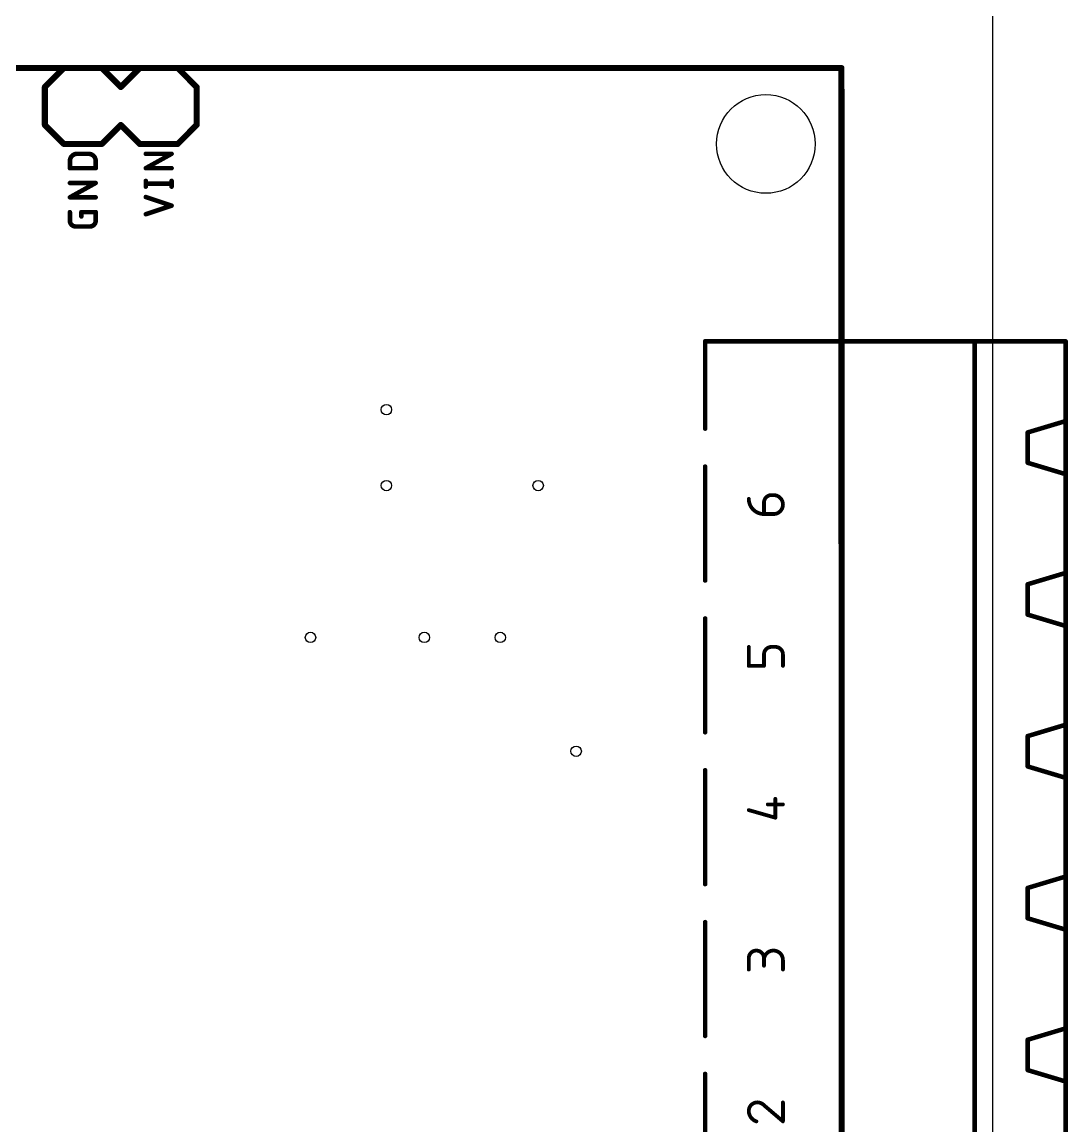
# Model space of a CAD drawing. Extents: x -9 to 239, y 3 to 146.
# Drawn here: x 203.71 to 238.71, y 45.89 to 82.82 of the extents above; entities that cross this region are included whole.
import ezdxf

# ---------------------------------------------------------------- set-up
doc = ezdxf.new("R2010")
doc.units = 0
for name, color, linetype in [('20', 53, 'CONTINUOUS'), ('21', 40, 'CONTINUOUS'), ('44', 253, 'CONTINUOUS')]:
    doc.layers.add(name, color=color, linetype=linetype)

msp = doc.modelspace()

# ---------------------------------------------------------------- linework, layer by layer
at = {"layer": '20'}
msp.add_line((236.2, 2.54), (236.2, 143.18), dxfattribs=at)
msp.add_circle((228.6, 78.74), 1.651, dxfattribs=at)
at = {"layer": '21'}
for points, const_width in [([(231.13, 81.28), (172.72, 81.28)], 0.2032), ([(205.105, 81.28), (204.47, 80.645)], 0.2032), ([(205.105, 81.28), (206.375, 81.28)], 0.2032), ([(206.375, 81.28), (207.01, 80.645)], 0.2032), ([(207.01, 80.645), (207.645, 81.28)], 0.2032), ([(207.645, 81.28), (208.915, 81.28)], 0.2032), ([(208.915, 81.28), (209.55, 80.645)], 0.2032), ([(231.14, 17.78), (231.13, 81.28)], 0.2032), ([(204.47, 80.645), (204.47, 79.375)], 0.2032), ([(209.55, 80.645), (209.55, 79.375)], 0.2032), ([(204.47, 79.375), (205.105, 78.74)], 0.2032), ([(207.01, 79.375), (206.375, 78.74)], 0.2032), ([(207.645, 78.74), (207.01, 79.375)], 0.2032), ([(209.55, 79.375), (208.915, 78.74)], 0.2032), ([(206.375, 78.74), (205.105, 78.74)], 0.2032), ([(208.915, 78.74), (207.645, 78.74)], 0.2032), ([(205.5481, 78.4098), (205.9319, 78.4098)], 0.1524), ([(207.8482, 77.93), (208.7118, 78.4098)], 0.1524), ([(208.7118, 78.4098), (207.8482, 78.4098)], 0.1524), ([(205.3082, 77.93), (205.3082, 78.1699)], 0.1524), ([(206.1718, 77.93), (205.3082, 77.93)], 0.1524), ([(206.1718, 78.1699), (206.1718, 77.93)], 0.1524), ([(208.7118, 77.93), (207.8482, 77.93)], 0.1524), ([(207.8482, 77.312), (207.8482, 77.5039)], 0.1524), ([(208.7118, 77.312), (208.7118, 77.5039)], 0.1524), ([(205.3082, 76.9547), (206.1718, 77.4344)], 0.1524), ([(206.1718, 77.4344), (205.3082, 77.4344)], 0.1524), ([(207.8482, 77.4079), (208.7118, 77.4079)], 0.1524), ([(206.1718, 76.9547), (205.3082, 76.9547)], 0.1524), ([(208.7118, 76.6764), (207.8482, 76.9643)], 0.1524), ([(205.3082, 76.1712), (205.3082, 76.4591)], 0.1524), ([(205.692, 76.3152), (205.692, 76.4591)], 0.1524), ([(205.692, 76.4591), (206.1718, 76.4591)], 0.1524), ([(206.1718, 76.4591), (206.1718, 76.1712)], 0.1524), ([(207.8482, 76.3885), (208.7118, 76.6764)], 0.1524), ([(205.9799, 75.9793), (205.5001, 75.9793)], 0.1524), ([(226.568, 69.215), (226.568, 72.136)], 0.1524), ([(226.568, 72.136), (235.585, 72.136)], 0.1524), ([(235.585, 39.624), (235.585, 72.136)], 0.1524), ([(235.585, 72.136), (238.633, 72.136)], 0.1524), ([(238.633, 69.469), (238.633, 72.136)], 0.1524), ([(238.633, 69.469), (237.363, 69.088)], 0.1524), ([(238.633, 67.691), (238.633, 69.469)], 0.1524), ([(237.363, 68.072), (237.363, 69.088)], 0.1524), ([(226.568, 64.135), (226.568, 67.945)], 0.1524), ([(238.633, 67.691), (237.363, 68.072)], 0.1524), ([(238.633, 64.389), (238.633, 67.691)], 0.1524), ([(228.7905, 66.9925), (228.854, 66.9925)], 0.127), ([(228.5365, 66.3575), (228.5365, 66.7385)], 0.127), ([(228.854, 66.3575), (228.5365, 66.3575)], 0.127), ([(238.633, 64.389), (237.363, 64.008)], 0.1524), ([(238.633, 62.611), (238.633, 64.389)], 0.1524), ([(237.363, 62.992), (237.363, 64.008)], 0.1524), ([(226.568, 59.055), (226.568, 62.865)], 0.1524), ([(238.633, 62.611), (237.363, 62.992)], 0.1524), ([(238.633, 59.309), (238.633, 62.611)], 0.1524), ([(228.0285, 61.2775), (228.0285, 61.9125)], 0.127), ([(228.5365, 61.6585), (228.5365, 61.2775)], 0.127), ([(228.9175, 61.9125), (228.7905, 61.9125)], 0.127), ([(229.1715, 61.2775), (229.1715, 61.6585)], 0.127), ([(228.5365, 61.2775), (228.0285, 61.2775)], 0.127), ([(238.633, 59.309), (237.363, 58.928)], 0.1524), ([(238.633, 57.531), (238.633, 59.309)], 0.1524), ([(237.363, 57.912), (237.363, 58.928)], 0.1524), ([(238.633, 57.531), (237.363, 57.912)], 0.1524), ([(226.568, 53.975), (226.568, 57.785)], 0.1524), ([(238.633, 54.229), (238.633, 57.531)], 0.1524), ([(228.9175, 56.1975), (228.9175, 56.8325)], 0.127), ([(228.0285, 56.4515), (228.9175, 56.1975)], 0.127), ([(228.6635, 56.642), (229.1715, 56.642)], 0.127), ([(238.633, 54.229), (237.363, 53.848)], 0.1524), ([(238.633, 52.451), (238.633, 54.229)], 0.1524), ([(237.363, 52.832), (237.363, 53.848)], 0.1524), ([(238.633, 52.451), (237.363, 52.832)], 0.1524), ([(226.568, 48.895), (226.568, 52.705)], 0.1524), ([(238.633, 49.149), (238.633, 52.451)], 0.1524), ([(228.0285, 51.1175), (228.0285, 51.4985)], 0.127), ([(228.5365, 51.4985), (228.5365, 51.2445)], 0.127), ([(229.1715, 51.1175), (229.1715, 51.435)], 0.127), ([(238.633, 49.149), (237.363, 48.768)], 0.1524), ([(238.633, 47.371), (238.633, 49.149)], 0.1524), ([(237.363, 47.752), (237.363, 48.768)], 0.1524), ([(226.568, 43.815), (226.568, 47.625)], 0.1524), ([(238.633, 47.371), (237.363, 47.752)], 0.1524), ([(238.633, 44.069), (238.633, 47.371)], 0.1524), ([(228.5365, 46.5772), (229.1715, 46.0375)], 0.127), ([(229.1715, 46.0375), (229.1715, 46.6725)], 0.127)]:
    msp.add_lwpolyline(points, dxfattribs=dict(at, const_width=const_width))
for points, const_width in [([(205.105, 81.3308, 1), (205.105, 81.2292)], 0.1016), ([(205.1409, 81.2441, 1), (205.0691, 81.3159)], 0.1016), ([(206.4109, 81.3159, 1), (206.3391, 81.2441)], 0.1016), ([(206.375, 81.2292, 1), (206.375, 81.3308)], 0.1016), ([(207.645, 81.3308, 1), (207.645, 81.2292)], 0.1016), ([(207.6809, 81.2441, 1), (207.6091, 81.3159)], 0.1016), ([(208.9509, 81.3159, 1), (208.8791, 81.2441)], 0.1016), ([(208.915, 81.2292, 1), (208.915, 81.3308)], 0.1016), ([(231.1808, 81.28, 1), (231.0792, 81.28)], 0.1016), ([(231.13, 81.2292, 1), (231.13, 81.3308)], 0.1016), ([(204.5208, 80.645, 1), (204.4192, 80.645)], 0.1016), ([(204.4341, 80.6809, 1), (204.5059, 80.6091)], 0.1016), ([(206.9741, 80.6809, 1), (207.0459, 80.6091)], 0.1016), ([(206.9741, 80.6091, 1), (207.0459, 80.6809)], 0.1016), ([(209.6008, 80.645, 1), (209.4992, 80.645)], 0.1016), ([(209.5141, 80.6091, 1), (209.5859, 80.6809)], 0.1016), ([(204.5059, 79.4109, 1), (204.4341, 79.3391)], 0.1016), ([(204.4192, 79.375, 1), (204.5208, 79.375)], 0.1016), ([(207.0459, 79.4109, 1), (206.9741, 79.3391)], 0.1016), ([(207.0459, 79.3391, 1), (206.9741, 79.4109)], 0.1016), ([(209.4992, 79.375, 1), (209.6008, 79.375)], 0.1016), ([(209.5859, 79.3391, 1), (209.5141, 79.4109)], 0.1016), ([(205.105, 78.7908, 1), (205.105, 78.6892)], 0.1016), ([(205.0691, 78.7041, 1), (205.1409, 78.7759)], 0.1016), ([(206.3391, 78.7759, 1), (206.4109, 78.7041)], 0.1016), ([(206.375, 78.6892, 1), (206.375, 78.7908)], 0.1016), ([(207.645, 78.7908, 1), (207.645, 78.6892)], 0.1016), ([(207.6091, 78.7041, 1), (207.6809, 78.7759)], 0.1016), ([(208.8791, 78.7759, 1), (208.9509, 78.7041)], 0.1016), ([(208.915, 78.6892, 1), (208.915, 78.7908)], 0.1016), ([(205.5481, 78.4098, 0.4142), (205.3082, 78.1699)], 0.1524), ([(205.5481, 78.4479, 1), (205.5481, 78.3717)], 0.0762), ([(205.5481, 78.3717, 1), (205.5481, 78.4479)], 0.0762), ([(206.1718, 78.1699, 0.4142), (205.9319, 78.4098)], 0.1524), ([(205.9319, 78.4479, 1), (205.9319, 78.3717)], 0.0762), ([(205.9319, 78.3717, 1), (205.9319, 78.4479)], 0.0762), ([(207.8482, 78.4479, 1), (207.8482, 78.3717)], 0.0762), ([(208.7303, 78.3765, 1), (208.6933, 78.4431)], 0.0762), ([(208.7118, 78.3717, 1), (208.7118, 78.4479)], 0.0762), ([(205.3463, 78.1699, 1), (205.2701, 78.1699)], 0.0762), ([(205.2701, 78.1699, 1), (205.3463, 78.1699)], 0.0762), ([(205.3082, 77.9681, 1), (205.3082, 77.8919)], 0.0762), ([(205.2701, 77.93, 1), (205.3463, 77.93)], 0.0762), ([(206.2099, 78.1699, 1), (206.1337, 78.1699)], 0.0762), ([(206.1337, 78.1699, 1), (206.2099, 78.1699)], 0.0762), ([(206.1337, 77.93, 1), (206.2099, 77.93)], 0.0762), ([(206.1718, 77.8919, 1), (206.1718, 77.9681)], 0.0762), ([(207.8482, 77.9681, 1), (207.8482, 77.8919)], 0.0762), ([(207.8297, 77.9633, 1), (207.8667, 77.8967)], 0.0762), ([(208.7118, 77.8919, 1), (208.7118, 77.9681)], 0.0762), ([(207.8863, 77.5039, 1), (207.8101, 77.5039)], 0.0762), ([(208.7499, 77.5039, 1), (208.6737, 77.5039)], 0.0762), ([(205.3082, 77.4725, 1), (205.3082, 77.3963)], 0.0762), ([(206.1903, 77.4011, 1), (206.1533, 77.4677)], 0.0762), ([(206.1718, 77.3963, 1), (206.1718, 77.4725)], 0.0762), ([(207.8482, 77.446, 1), (207.8482, 77.3698)], 0.0762), ([(207.8101, 77.312, 1), (207.8863, 77.312)], 0.0762), ([(208.6737, 77.312, 1), (208.7499, 77.312)], 0.0762), ([(208.7118, 77.3698, 1), (208.7118, 77.446)], 0.0762), ([(205.3082, 76.9928, 1), (205.3082, 76.9166)], 0.0762), ([(205.2897, 76.988, 1), (205.3267, 76.9214)], 0.0762), ([(206.1718, 76.9166, 1), (206.1718, 76.9928)], 0.0762), ([(207.8602, 77.0004, 1), (207.8362, 76.9281)], 0.0762), ([(205.3463, 76.4591, 1), (205.2701, 76.4591)], 0.0762), ([(205.7301, 76.4591, 1), (205.6539, 76.4591)], 0.0762), ([(205.692, 76.4972, 1), (205.692, 76.421)], 0.0762), ([(206.2099, 76.4591, 1), (206.1337, 76.4591)], 0.0762), ([(206.1718, 76.421, 1), (206.1718, 76.4972)], 0.0762), ([(207.8362, 76.4247, 1), (207.8602, 76.3524)], 0.0762), ([(208.7238, 76.6403, 1), (208.6998, 76.7125)], 0.0762), ([(208.6998, 76.6403, 1), (208.7238, 76.7125)], 0.0762), ([(205.3082, 76.1712, 0.4142), (205.5001, 75.9793)], 0.1524), ([(205.3463, 76.1712, 1), (205.2701, 76.1712)], 0.0762), ([(205.2701, 76.1712, 1), (205.3463, 76.1712)], 0.0762), ([(205.6539, 76.3152, 1), (205.7301, 76.3152)], 0.0762), ([(205.9799, 75.9793, 0.4142), (206.1718, 76.1712)], 0.1524), ([(206.2099, 76.1712, 1), (206.1337, 76.1712)], 0.0762), ([(206.1337, 76.1712, 1), (206.2099, 76.1712)], 0.0762), ([(205.5001, 76.0174, 1), (205.5001, 75.9412)], 0.0762), ([(205.5001, 75.9412, 1), (205.5001, 76.0174)], 0.0762), ([(205.9799, 76.0174, 1), (205.9799, 75.9412)], 0.0762), ([(205.9799, 75.9412, 1), (205.9799, 76.0174)], 0.0762), ([(226.6061, 72.136, 1), (226.5299, 72.136)], 0.0762), ([(226.568, 72.1741, 1), (226.568, 72.0979)], 0.0762), ([(235.6231, 72.136, 1), (235.5469, 72.136)], 0.0762), ([(235.585, 72.1741, 1), (235.585, 72.0979)], 0.0762), ([(235.585, 72.0979, 1), (235.585, 72.1741)], 0.0762), ([(238.6711, 72.136, 1), (238.5949, 72.136)], 0.0762), ([(238.633, 72.0979, 1), (238.633, 72.1741)], 0.0762), ([(238.6711, 69.469, 1), (238.5949, 69.469)], 0.0762), ([(238.5949, 69.469, 1), (238.6711, 69.469)], 0.0762), ([(238.6439, 69.4325, 1), (238.6221, 69.5055)], 0.0762), ([(226.5299, 69.215, 1), (226.6061, 69.215)], 0.0762), ([(237.4011, 69.088, 1), (237.3249, 69.088)], 0.0762), ([(237.3521, 69.1245, 1), (237.3739, 69.0515)], 0.0762), ([(226.6061, 67.945, 1), (226.5299, 67.945)], 0.0762), ([(237.3739, 68.1085, 1), (237.3521, 68.0355)], 0.0762), ([(237.3249, 68.072, 1), (237.4011, 68.072)], 0.0762), ([(238.6711, 67.691, 1), (238.5949, 67.691)], 0.0762), ([(238.5949, 67.691, 1), (238.6711, 67.691)], 0.0762), ([(238.6221, 67.6545, 1), (238.6439, 67.7275)], 0.0762), ([(228.0285, 66.8655, 0.4142), (228.5365, 66.3575)], 0.127), ([(228.0602, 66.8655, 1), (227.9968, 66.8655)], 0.0635), ([(228.7905, 66.9925, 0.4142), (228.5365, 66.7385)], 0.127), ([(228.7905, 67.0243, 1), (228.7905, 66.9608)], 0.0635), ([(228.7905, 66.9608, 1), (228.7905, 67.0243)], 0.0635), ([(228.854, 66.3575, 1), (228.854, 66.9925)], 0.127), ([(228.854, 67.0243, 1), (228.854, 66.9608)], 0.0635), ([(228.854, 66.9608, 1), (228.854, 67.0243)], 0.0635), ([(228.5683, 66.7385, 1), (228.5048, 66.7385)], 0.0635), ([(228.5048, 66.7385, 1), (228.5683, 66.7385)], 0.0635), ([(228.5365, 66.3893, 1), (228.5365, 66.3257)], 0.0635), ([(228.5048, 66.3575, 1), (228.5683, 66.3575)], 0.0635), ([(228.5365, 66.3257, 1), (228.5365, 66.3893)], 0.0635), ([(228.854, 66.3893, 1), (228.854, 66.3257)], 0.0635), ([(228.854, 66.3257, 1), (228.854, 66.3893)], 0.0635), ([(238.6711, 64.389, 1), (238.5949, 64.389)], 0.0762), ([(238.5949, 64.389, 1), (238.6711, 64.389)], 0.0762), ([(238.6439, 64.3525, 1), (238.6221, 64.4255)], 0.0762), ([(226.5299, 64.135, 1), (226.6061, 64.135)], 0.0762), ([(237.4011, 64.008, 1), (237.3249, 64.008)], 0.0762), ([(237.3521, 64.0445, 1), (237.3739, 63.9715)], 0.0762), ([(226.6061, 62.865, 1), (226.5299, 62.865)], 0.0762), ([(237.3739, 63.0285, 1), (237.3521, 62.9555)], 0.0762), ([(237.3249, 62.992, 1), (237.4011, 62.992)], 0.0762), ([(238.6711, 62.611, 1), (238.5949, 62.611)], 0.0762), ([(238.5949, 62.611, 1), (238.6711, 62.611)], 0.0762), ([(238.6221, 62.5745, 1), (238.6439, 62.6475)], 0.0762), ([(228.0602, 61.9125, 1), (227.9968, 61.9125)], 0.0635), ([(228.7905, 61.9125, 0.4142), (228.5365, 61.6585)], 0.127), ([(228.5683, 61.6585, 1), (228.5048, 61.6585)], 0.0635), ([(228.5048, 61.6585, 1), (228.5683, 61.6585)], 0.0635), ([(228.7905, 61.9443, 1), (228.7905, 61.8807)], 0.0635), ([(228.7905, 61.8807, 1), (228.7905, 61.9443)], 0.0635), ([(228.9175, 61.9443, 1), (228.9175, 61.8807)], 0.0635), ([(229.1715, 61.6585, 0.4142), (228.9175, 61.9125)], 0.127), ([(228.9175, 61.8807, 1), (228.9175, 61.9443)], 0.0635), ([(229.2032, 61.6585, 1), (229.1398, 61.6585)], 0.0635), ([(229.1398, 61.6585, 1), (229.2032, 61.6585)], 0.0635), ([(228.0285, 61.3093, 1), (228.0285, 61.2458)], 0.0635), ([(227.9968, 61.2775, 1), (228.0602, 61.2775)], 0.0635), ([(228.5048, 61.2775, 1), (228.5683, 61.2775)], 0.0635), ([(228.5365, 61.2458, 1), (228.5365, 61.3093)], 0.0635), ([(229.1398, 61.2775, 1), (229.2032, 61.2775)], 0.0635), ([(226.5299, 59.055, 1), (226.6061, 59.055)], 0.0762), ([(238.6711, 59.309, 1), (238.5949, 59.309)], 0.0762), ([(238.5949, 59.309, 1), (238.6711, 59.309)], 0.0762), ([(238.6439, 59.2725, 1), (238.6221, 59.3455)], 0.0762), ([(237.4011, 58.928, 1), (237.3249, 58.928)], 0.0762), ([(237.3521, 58.9645, 1), (237.3739, 58.8915)], 0.0762), ([(237.3739, 57.9485, 1), (237.3521, 57.8755)], 0.0762), ([(226.6061, 57.785, 1), (226.5299, 57.785)], 0.0762), ([(237.3249, 57.912, 1), (237.4011, 57.912)], 0.0762), ([(238.6711, 57.531, 1), (238.5949, 57.531)], 0.0762), ([(238.5949, 57.531, 1), (238.6711, 57.531)], 0.0762), ([(238.6221, 57.4945, 1), (238.6439, 57.5675)], 0.0762), ([(228.9493, 56.8325, 1), (228.8858, 56.8325)], 0.0635), ([(228.0372, 56.482, 1), (228.0198, 56.421)], 0.0635), ([(228.6635, 56.6738, 1), (228.6635, 56.6103)], 0.0635), ([(229.1715, 56.6103, 1), (229.1715, 56.6738)], 0.0635), ([(228.8858, 56.1975, 1), (228.9493, 56.1975)], 0.0635), ([(228.9088, 56.167, 1), (228.9262, 56.228)], 0.0635), ([(238.6711, 54.229, 1), (238.5949, 54.229)], 0.0762), ([(238.6439, 54.1925, 1), (238.6221, 54.2655)], 0.0762), ([(226.5299, 53.975, 1), (226.6061, 53.975)], 0.0762), ([(237.4011, 53.848, 1), (237.3249, 53.848)], 0.0762), ([(237.3521, 53.8845, 1), (237.3739, 53.8115)], 0.0762), ([(238.5949, 54.229, 1), (238.6711, 54.229)], 0.0762), ([(237.3739, 52.8685, 1), (237.3521, 52.7955)], 0.0762), ([(237.3249, 52.832, 1), (237.4011, 52.832)], 0.0762), ([(226.6061, 52.705, 1), (226.5299, 52.705)], 0.0762), ([(238.6711, 52.451, 1), (238.5949, 52.451)], 0.0762), ([(238.5949, 52.451, 1), (238.6711, 52.451)], 0.0762), ([(238.6221, 52.4145, 1), (238.6439, 52.4875)], 0.0762), ([(228.5365, 51.4985, 1), (228.0285, 51.4985)], 0.127), ([(229.1715, 51.435, 1), (228.5365, 51.435)], 0.127), ([(228.0602, 51.4985, 1), (227.9968, 51.4985)], 0.0635), ([(227.9968, 51.4985, 1), (228.0602, 51.4985)], 0.0635), ([(228.5683, 51.4985, 1), (228.5048, 51.4985)], 0.0635), ([(228.5048, 51.4985, 1), (228.5683, 51.4985)], 0.0635), ([(228.5048, 51.435, 1), (228.5683, 51.435)], 0.0635), ([(229.2032, 51.435, 1), (229.1398, 51.435)], 0.0635), ([(229.1398, 51.435, 1), (229.2032, 51.435)], 0.0635), ([(227.9968, 51.1175, 1), (228.0602, 51.1175)], 0.0635), ([(228.5048, 51.2445, 1), (228.5683, 51.2445)], 0.0635), ([(229.1398, 51.1175, 1), (229.2032, 51.1175)], 0.0635), ([(238.6711, 49.149, 1), (238.5949, 49.149)], 0.0762), ([(238.5949, 49.149, 1), (238.6711, 49.149)], 0.0762), ([(238.6439, 49.1125, 1), (238.6221, 49.1855)], 0.0762), ([(226.5299, 48.895, 1), (226.6061, 48.895)], 0.0762), ([(237.4011, 48.768, 1), (237.3249, 48.768)], 0.0762), ([(237.3521, 48.8045, 1), (237.3739, 48.7315)], 0.0762), ([(226.6061, 47.625, 1), (226.5299, 47.625)], 0.0762), ([(237.3739, 47.7885, 1), (237.3521, 47.7155)], 0.0762), ([(237.3249, 47.752, 1), (237.4011, 47.752)], 0.0762), ([(238.6711, 47.371, 1), (238.5949, 47.371)], 0.0762), ([(238.5949, 47.371, 1), (238.6711, 47.371)], 0.0762), ([(238.6221, 47.3345, 1), (238.6439, 47.4075)], 0.0762), ([(228.3143, 46.6725, 0.4142), (228.0285, 46.3867)], 0.127), ([(228.5365, 46.5772, 0.2053), (228.3143, 46.6725)], 0.127), ([(228.3142, 46.7042, 1), (228.3143, 46.6408)], 0.0635), ([(228.3143, 46.6407, 1), (228.3143, 46.7043)], 0.0635), ([(228.5571, 46.6014, 1), (228.5159, 46.5531)], 0.0635), ([(228.5135, 46.5554, 1), (228.5595, 46.5991)], 0.0635), ([(229.2032, 46.6725, 1), (229.1398, 46.6725)], 0.0635), ([(228.0285, 46.3867, 0.3252), (228.2825, 46.0375)], 0.127), ([(228.0602, 46.3867, 1), (227.9968, 46.3868)], 0.0635), ([(227.9968, 46.3867, 1), (228.0602, 46.3867)], 0.0635), ([(228.2727, 46.0073, 1), (228.2923, 46.0677)], 0.0635), ([(229.1398, 46.0375, 1), (229.2032, 46.0375)], 0.0635), ([(229.1509, 46.0133, 1), (229.1921, 46.0617)], 0.0635)]:
    msp.add_lwpolyline(points, format="xyb", dxfattribs=dict(at, const_width=const_width))
at = {"layer": '44'}
for centre in [(215.9, 69.85), (215.9, 67.31), (220.98, 67.31), (213.36, 62.23), (217.17, 62.23), (219.71, 62.23), (222.25, 58.42)]:
    msp.add_circle(centre, 0.175, dxfattribs=at)

doc.saveas('drawing.dxf')
